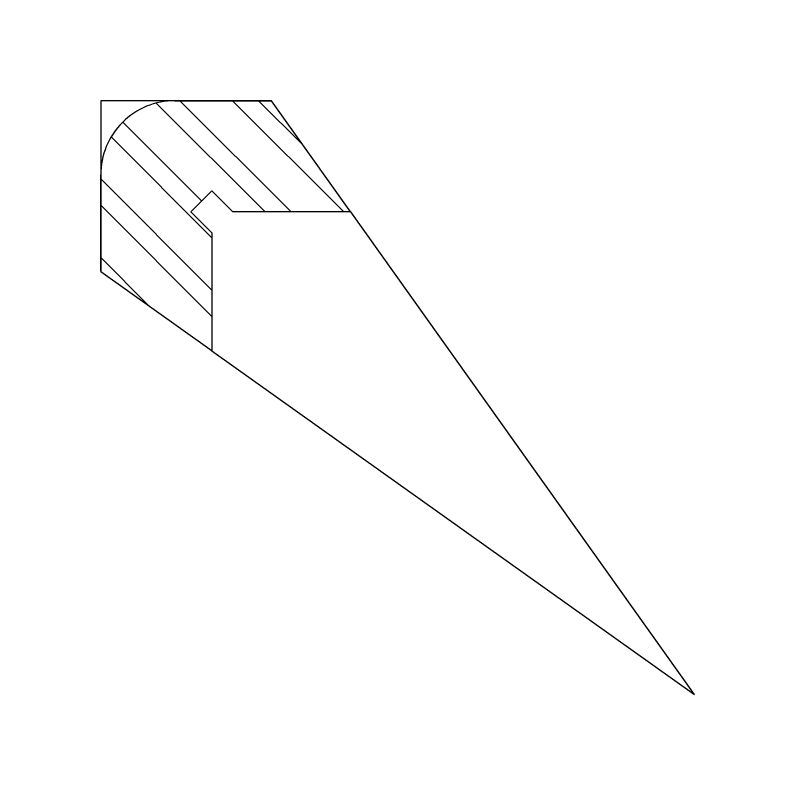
# Model space of a CAD drawing. Header units: millimetres. Extents: x -244126 to 368105, y -173968 to 259060.
# Drawn here: x 1689.76 to 1694.91, y 1720.94 to 1726.09 of the extents above; entities that cross this region are included whole.
import ezdxf

# ---------------------------------------------------------------- set-up
doc = ezdxf.new("R2010")
doc.units = ezdxf.units.MM
doc.header["$MEASUREMENT"] = 0
for name, color, linetype in [('000 - H A T C H', 8, 'Continuous'), ('000 - WIPEOUT', 250, 'Continuous'), ('A01_ACP', 7, 'Continuous')]:
    doc.layers.add(name, color=color, linetype=linetype)

# ---------------------------------------------------------------- blocks, each defined once
blk = doc.blocks.new('ACP_CONNER 1')
at = {"color": 250}
blk.add_wipeout([(4.8433, -0.8136), (5.6569, 0), (4.8433, 0.8136), (0, 0)], dxfattribs=at).dxf.layer = '000 - WIPEOUT'
at = {"layer": '000 - H A T C H'}
h = blk.add_hatch(dxfattribs=at)
h.set_pattern_fill('ANSI32', color=8, angle=135, style=0)
h.paths.add_polyline_path([(5.3033, 0.3536), (4.8433, 0.8136), (3.9351, 0.661), (4.4962, 0.1), (4.6962, 0.1), (4.6962, -0.1), (4.4962, -0.1), (3.9351, -0.661), (4.8433, -0.8136), (5.3033, -0.3536, 0.414214)])
at = {"layer": 'A01_ACP', "color": 3}
for p, q in [((4.8433, 0.8136), (5.3033, 0.3536)), ((5.3033, -0.3536), (4.8433, -0.8136))]:
    blk.add_line(p, q, dxfattribs=at)
blk.add_arc((4.9497, 0), 0.5, 315, 45, dxfattribs=at)
at = {"layer": 'Defpoints', "color": 250}
blk.add_lwpolyline([(4.8433, -0.8136), (5.6569, 0), (4.8433, 0.8136), (0, 0), (4.8433, -0.8136)], close=True, dxfattribs=at)
at = {"color": 250}
blk.add_wipeout([(0, 0), (3.9351, -0.661), (4.4962, -0.1), (4.6962, -0.1), (4.6962, 0.1), (4.4962, 0.1), (3.9351, 0.661)], dxfattribs=at).dxf.layer = '000 - WIPEOUT'
at = {"layer": 'A01_ACP', "color": 1}
for p, q in [((3.9351, 0.661), (0, 0)), ((0, 0), (3.9351, -0.661))]:
    blk.add_line(p, q, dxfattribs=at)
at = {"layer": 'A01_ACP', "color": 3}
blk.add_lwpolyline([(3.9351, -0.661), (4.4962, -0.1), (4.6962, -0.1), (4.6962, 0.1), (4.4962, 0.1), (3.9351, 0.661)], dxfattribs=at)
blk = doc.blocks.new('ACP_CONNER 1-1')
at = {"rotation": 180}
blk.add_blockref('ACP_CONNER 1', (5.6569, 0), dxfattribs=at)

msp = doc.modelspace()

# ---------------------------------------------------------------- block references
at = {"rotation": 315}
msp.add_blockref('ACP_CONNER 1-1', (1690.33535, 1725.51753), dxfattribs=at)

doc.saveas('drawing.dxf')
